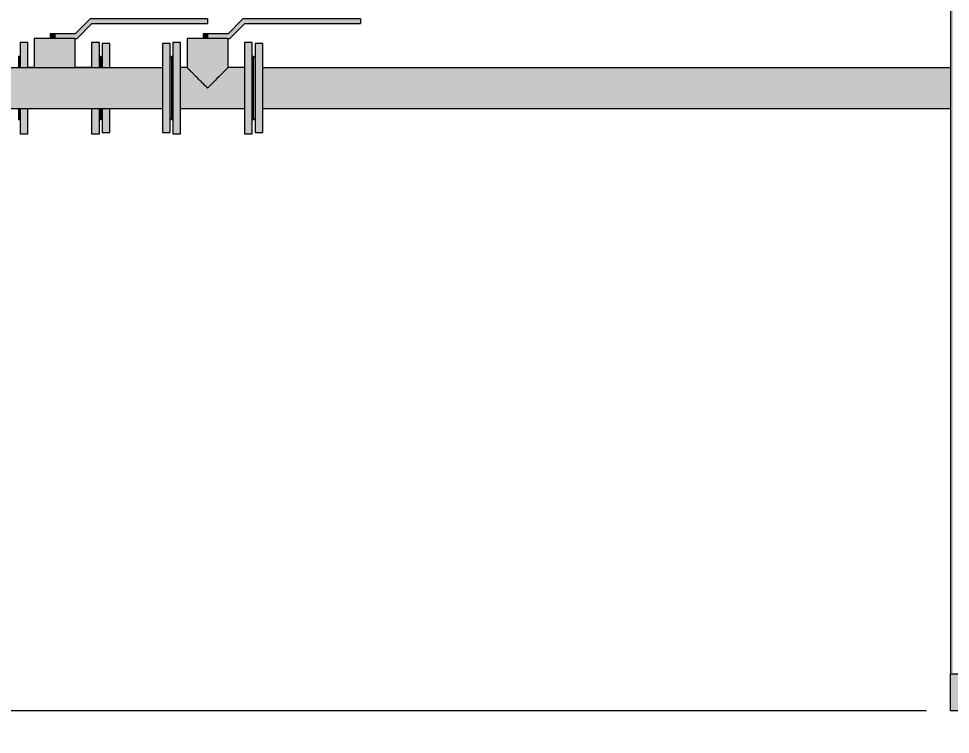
# Model space of a CAD drawing. Header units: millimetres. Extents: x -11450 to 1579, y -1115 to 3078.
# Drawn here: x -9383 to -7340, y -132 to 1437 of the extents above; entities that cross this region are included whole.
import ezdxf

# ---------------------------------------------------------------- set-up
doc = ezdxf.new("R2010")
doc.units = ezdxf.units.MM
for name, color, linetype, lineweight in [('A-____-____-DIMS', 211, 'Continuous', 9), ('A-____-____-DIMS-35', 211, 'Continuous', 9), ('G-XREF-____-OTLN', 8, 'Continuous', 9), ('P-PIPE-____-OTLN', 3, 'Continuous', 9)]:
    doc.layers.add(name, color=color, linetype=linetype, lineweight=lineweight)
doc.styles.add('GOST Common', font='GOST_Common.ttf', dxfattribs={"width": 0.9, "height": 87.5})
doc.dimstyles.new('ADSK_Основной_2_5_мм', dxfattribs={"dimscale": 304.8, "dimtxt": 0.288714, "dimasz": 0.162369, "dimexe": 0.172244, "dimexo": 0.000565105, "dimgap": 0.034449, "dimtad": 1, "dimdec": 0, "dimlfac": 304.8, "dimzin": 0, "dimdsep": 46, "dimtxsty": 'GOST Common', "dimblk1": 'OBLIQUE', "dimblk2": 'OBLIQUE', "dimsah": 1, "dimcen": 0.09, "dimdle": 0.172244, "dimazin": 0, "dimtfac": 1, "dimtdec": 4, "dimtix": 1, "dimtmove": 0, "dimatfit": 3, "dimfxl": 1, "dimtvp": 1, "dimtolj": 1, "dimtzin": 0, "dimlwd": 20, "dimlwe": 20, "dimarcsym": 2})

# ---------------------------------------------------------------- blocks, each defined once
blk = doc.blocks.new('SLM 0100 frame 19_02_26 - ASY SLM 0100 frame_iam-1661710-Разрез 11')
at = {"layer": 'G-XREF-____-OTLN'}
for points in [[(-7340, 0), (-7334, 0), (-7334, 2690), (-7340, 2690), (-7340, 64)], [(-7340, -80), (660, -80), (660, 0), (-7340, 0), (-7340, -6.1)]]:
    blk.add_hatch(color=256, dxfattribs=at).paths.add_polyline_path(points)
for p, q in [((-7340, 2690), (-7340, 0)), ((-7340, 0), (660, 0)), ((-7340, -80), (-7340, 0)), ((-7340, -80), (660, -80))]:
    blk.add_line(p, q, dxfattribs=at)
blk = doc.blocks.new('SLM 0100 frame 19_02_26 - Standard-1660941-Разрез 11')
blk.add_blockref('SLM 0100 frame 19_02_26 - ASY SLM 0100 frame_iam-1661710-Разрез 11', (0, 0))
blk = doc.blocks.new('Tecofi_BS3242_Кран шаровой фланцевый - Кран шаровый фланцевой BS 3242-V384-Разрез 11')
at = {"layer": 'P-PIPE-____-OTLN', "lineweight": 20}
for points in [[(-8924.4, 1393.5), (-8919.3, 1393.5), (-8886.8, 1426), (-8633.4, 1426), (-8633.4, 1436), (-8890.9, 1436), (-8923.4, 1403.5), (-8968.4, 1403.5), (-8968.4, 1393.5), (-8924.8, 1393.5)], [(-8968.4, 1284.5), (-8923.4, 1329.5), (-8923.4, 1393.5), (-9013.4, 1393.5), (-9013.4, 1329.5), (-8974.4, 1290.5)], [(-8968.4, 1393.5), (-8968.4, 1403.5), (-8978.4, 1403.5), (-8978.1, 1393.5), (-8971, 1393.5)], [(-9032.2, 1284.5), (-9027.4, 1284.5), (-9027.4, 1384.5), (-9044.4, 1384.5), (-9044.4, 1284.5)], [(-8877.4, 1284.5), (-8870.4, 1284.5), (-8870.4, 1384.5), (-8887.4, 1384.5), (-8887.4, 1284.5)], [(-9044.4, 1284.5), (-9044.4, 1353.5), (-9047.4, 1353.5), (-9047.4, 1284.5)], [(-8867.4, 1284.5), (-8867.4, 1353.5), (-8870.4, 1353.5), (-8870.4, 1284.5)], [(-9047.4, 1215.5), (-9044.4, 1215.5), (-9044.4, 1284.5), (-9047.4, 1284.5), (-9047.4, 1217.9)], [(-9027.4, 1184.5), (-9027.4, 1284.5), (-9044.4, 1284.5), (-9044.4, 1184.5)], [(-8903.2, 1239.5), (-8887.4, 1239.5), (-8887.4, 1284.5), (-9027.4, 1284.5), (-9027.4, 1239.5), (-9006.4, 1239.5)], [(-8870.4, 1184.5), (-8870.4, 1284.5), (-8887.4, 1284.5), (-8887.4, 1184.5)], [(-8870.4, 1215.5), (-8867.4, 1215.5), (-8867.4, 1284.5), (-8870.4, 1284.5), (-8870.4, 1217.9)]]:
    blk.add_hatch(color=78, dxfattribs=at).paths.add_polyline_path(points)
h = blk.add_hatch(color=78, dxfattribs=at)
h.paths.add_polyline_path([(-9027.4, 1284.5), (-8968.4, 1284.5), (-9013.4, 1329.5), (-9027.4, 1329.5), (-9027.4, 1290.5)])
h.paths.add_polyline_path([(-8954.8, 1284.5), (-8887.4, 1284.5), (-8887.4, 1329.5), (-8923.4, 1329.5), (-8968.4, 1284.5), (-8961.7, 1284.5)])
at = {"layer": 'P-PIPE-____-OTLN', "color": 52, "lineweight": 20}
for p, q in [((-8890.9, 1436), (-8923.4, 1403.5)), ((-8633.4, 1436), (-8890.9, 1436)), ((-8633.4, 1436), (-8633.4, 1426)), ((-8919.3, 1393.5), (-8886.8, 1426)), ((-8886.8, 1426), (-8633.4, 1426)), ((-9013.4, 1393.5), (-9013.4, 1329.5)), ((-8925, 1393.5), (-9013.4, 1393.5)), ((-8978.4, 1403.5), (-8978.4, 1393.5)), ((-8968.4, 1403.5), (-8978.4, 1403.5)), ((-8923.4, 1403.5), (-8968.4, 1403.5)), ((-8968.4, 1403.5), (-8968.4, 1393.5)), ((-8968.4, 1393.5), (-8968.4, 1403.5)), ((-8925, 1393.5), (-8919.3, 1393.5)), ((-8923.4, 1329.5), (-8923.4, 1393.5)), ((-9027.4, 1384.5), (-9044.4, 1384.5)), ((-9044.4, 1384.5), (-9044.4, 1284.5)), ((-9027.4, 1284.5), (-9027.4, 1384.5)), ((-8870.4, 1384.5), (-8887.4, 1384.5)), ((-8887.4, 1384.5), (-8887.4, 1284.5)), ((-8870.4, 1284.5), (-8870.4, 1384.5)), ((-9044.4, 1353.5), (-9047.4, 1353.5)), ((-9047.4, 1353.5), (-9047.4, 1284.5)), ((-8867.4, 1353.5), (-8870.4, 1353.5)), ((-8867.4, 1284.5), (-8867.4, 1353.5)), ((-9013.4, 1329.5), (-9027.4, 1329.5)), ((-8887.4, 1329.5), (-8923.4, 1329.5)), ((-9047.4, 1284.5), (-9047.4, 1215.5)), ((-9044.4, 1284.5), (-9044.4, 1184.5)), ((-9027.4, 1184.5), (-9027.4, 1284.5)), ((-8887.4, 1284.5), (-8887.4, 1184.5)), ((-8870.4, 1184.5), (-8870.4, 1284.5)), ((-8867.4, 1215.5), (-8867.4, 1284.5)), ((-9027.4, 1239.5), (-8887.4, 1239.5)), ((-9047.4, 1215.5), (-9044.4, 1215.5)), ((-8870.4, 1215.5), (-8867.4, 1215.5)), ((-9044.4, 1184.5), (-9027.4, 1184.5)), ((-8887.4, 1184.5), (-8870.4, 1184.5))]:
    blk.add_line(p, q, dxfattribs=at)
for points, knots in [([(-8968.4, 1284.5), (-8970.7, 1286.7), (-8975.2, 1291.2), (-8981.8, 1297.9), (-8988.4, 1304.4), (-8993.6, 1309.6), (-8997.5, 1313.6), (-9000.3, 1316.4), (-9002.6, 1318.6), (-9004.3, 1320.3), (-9005.5, 1321.5), (-9006.6, 1322.7), (-9007.7, 1323.8), (-9008.7, 1324.8), (-9009.7, 1325.7), (-9010.5, 1326.6), (-9011.5, 1327.6), (-9012.9, 1329), (-9013.4, 1329.5), (-9013.4, 1329.5)], [0, 0, 0, 0, 0.111111, 0.222222, 0.333333, 0.444444, 0.5, 0.555556, 0.611111, 0.638889, 0.666667, 0.694444, 0.722222, 0.75, 0.777778, 0.805556, 0.833333, 0.888889, 1, 1, 1, 1]), ([(-8923.4, 1329.5), (-8923.5, 1329.5), (-8924, 1329), (-8925.4, 1327.6), (-8926.4, 1326.6), (-8927.2, 1325.7), (-8928.2, 1324.8), (-8929.2, 1323.8), (-8930.3, 1322.7), (-8931.4, 1321.5), (-8932.6, 1320.3), (-8934.3, 1318.6), (-8940.1, 1312.8), (-8949, 1304), (-8960, 1292.9), (-8965.6, 1287.3), (-8968.4, 1284.5)], [0, 0, 0, 0, 0.111111, 0.166667, 0.194444, 0.222222, 0.25, 0.277778, 0.305556, 0.333333, 0.361111, 0.388889, 0.444444, 0.722222, 0.861111, 1, 1, 1, 1])]:
    blk.add_open_spline(points, degree=3, knots=knots, dxfattribs=at)
blk = doc.blocks.new('ADSK_СтальСварка_Фланец стальной плоский_ГОСТ 33259-2015 - Фланец РN10-V386-Разрез 11')
at = {"layer": 'P-PIPE-____-OTLN', "lineweight": 20}
for points in [[(-8864.4, 1284.5), (-8847.4, 1284.5), (-8847.4, 1382), (-8864.4, 1382), (-8864.4, 1290.5)], [(-8867.4, 1284.5), (-8864.4, 1284.5), (-8864.4, 1354), (-8867.4, 1351), (-8867.4, 1290.5)], [(-8864.4, 1215), (-8864.4, 1284.5), (-8867.4, 1284.5), (-8867.3, 1217.9), (-8865, 1215.6)], [(-8851.6, 1187), (-8847.4, 1187), (-8847.4, 1284.5), (-8864.4, 1284.5), (-8864.4, 1187)]]:
    blk.add_hatch(color=78, dxfattribs=at).paths.add_polyline_path(points)
at = {"layer": 'P-PIPE-____-OTLN', "color": 52, "lineweight": 20}
for p, q in [((-8847.4, 1382), (-8864.4, 1382)), ((-8864.4, 1382), (-8864.4, 1284.5)), ((-8847.4, 1284.5), (-8847.4, 1382)), ((-8864.4, 1354), (-8867.4, 1351)), ((-8864.4, 1284.5), (-8864.4, 1187)), ((-8847.4, 1187), (-8847.4, 1284.5)), ((-8867.4, 1218), (-8864.4, 1215)), ((-8864.4, 1187), (-8847.4, 1187))]:
    blk.add_line(p, q, dxfattribs=at)
blk = doc.blocks.new('ADSK_СтальСварка_Фланец стальной плоский_ГОСТ 33259-2015 - Фланец РN10-V387-Разрез 11')
at = {"layer": 'P-PIPE-____-OTLN', "lineweight": 20}
for points in [[(-9067.4, 1284.5), (-9050.4, 1284.5), (-9050.4, 1382), (-9067.4, 1382), (-9067.4, 1290.5)], [(-9047.4, 1284.5), (-9047.6, 1351.1), (-9050.4, 1353.4), (-9050.4, 1284.5), (-9049.9, 1284.5)], [(-9050.4, 1187), (-9050.4, 1284.5), (-9067.4, 1284.5), (-9067.4, 1187), (-9058, 1187)], [(-9050.4, 1215), (-9047.4, 1218), (-9047.4, 1284.5), (-9050.4, 1284.5), (-9050.4, 1215.6)]]:
    blk.add_hatch(color=78, dxfattribs=at).paths.add_polyline_path(points)
at = {"layer": 'P-PIPE-____-OTLN', "color": 52, "lineweight": 20}
for p, q in [((-9050.4, 1382), (-9067.4, 1382)), ((-9067.4, 1382), (-9067.4, 1284.5)), ((-9050.4, 1284.5), (-9050.4, 1382)), ((-9047.4, 1351), (-9050.4, 1354)), ((-9067.4, 1284.5), (-9067.4, 1187)), ((-9050.4, 1187), (-9050.4, 1284.5)), ((-9050.4, 1215), (-9047.4, 1218)), ((-9067.4, 1187), (-9050.4, 1187))]:
    blk.add_line(p, q, dxfattribs=at)
blk = doc.blocks.new('Tecofi_BS3242_Кран шаровой фланцевый - Кран шаровый фланцевой BS 3242-V388-Разрез 11')
at = {"layer": 'P-PIPE-____-OTLN', "lineweight": 20}
for points in [[(-9260.1, 1393.5), (-9254.5, 1393.5), (-9222, 1426), (-8968.6, 1426), (-8968.6, 1436), (-9226.1, 1436), (-9258.6, 1403.5), (-9303.6, 1403.5), (-9303.6, 1393.5), (-9262.4, 1393.5)], [(-9307.8, 1329), (-9259.1, 1329), (-9258.6, 1329.5), (-9258.6, 1393.5), (-9348.6, 1393.5), (-9348.6, 1329.5), (-9347.6, 1329), (-9312.2, 1329)], [(-9303.6, 1393.5), (-9303.6, 1403.5), (-9313.6, 1403.5), (-9313.3, 1393.5), (-9306.2, 1393.5)], [(-9362.6, 1329), (-9362.6, 1384.5), (-9379.6, 1384.5), (-9379.6, 1329), (-9367.6, 1329)], [(-9205.6, 1329), (-9205.6, 1384.5), (-9222.6, 1384.5), (-9222.6, 1329), (-9212.8, 1329)], [(-9381.7, 1329), (-9379.6, 1329), (-9379.6, 1353.5), (-9382.6, 1353.5), (-9382.6, 1329)], [(-9202.6, 1329), (-9202.6, 1353.5), (-9205.6, 1353.5), (-9205.6, 1329), (-9204.7, 1329)], [(-9379.6, 1215.5), (-9379.6, 1240), (-9382.6, 1240), (-9382.6, 1215.5)], [(-9362.6, 1184.5), (-9362.6, 1240), (-9379.6, 1240), (-9379.6, 1184.5)], [(-9316, 1239.5), (-9222.6, 1239.5), (-9222.6, 1240), (-9362.6, 1240), (-9362.6, 1239.5), (-9341.8, 1239.5)], [(-9205.6, 1184.5), (-9205.6, 1240), (-9222.6, 1240), (-9222.6, 1184.5), (-9212.8, 1184.5)], [(-9205.6, 1215.5), (-9202.6, 1215.5), (-9202.6, 1240), (-9205.6, 1240), (-9205.6, 1217.9)]]:
    blk.add_hatch(color=78, dxfattribs=at).paths.add_polyline_path(points)
h = blk.add_hatch(color=78, dxfattribs=at)
h.paths.add_polyline_path([(-9348.6, 1329), (-9348.1, 1329), (-9348.6, 1329.5), (-9362.6, 1329.5), (-9362.6, 1329)])
h.paths.add_polyline_path([(-9238.6, 1329), (-9222.6, 1329), (-9222.6, 1329.5), (-9258.6, 1329.5), (-9258.6, 1329), (-9241.2, 1329)])
at = {"layer": 'P-PIPE-____-OTLN', "color": 52, "lineweight": 20}
for p, q in [((-9226.1, 1436), (-9258.6, 1403.5)), ((-8968.6, 1436), (-9226.1, 1436)), ((-8968.6, 1436), (-8968.6, 1426)), ((-9254.5, 1393.5), (-9222, 1426)), ((-9222, 1426), (-8968.6, 1426)), ((-9348.6, 1393.5), (-9348.6, 1329.5)), ((-9260.1, 1393.5), (-9348.6, 1393.5)), ((-9313.6, 1403.5), (-9313.6, 1393.5)), ((-9303.6, 1403.5), (-9313.6, 1403.5)), ((-9258.6, 1403.5), (-9303.6, 1403.5)), ((-9303.6, 1403.5), (-9303.6, 1393.5)), ((-9303.6, 1393.5), (-9303.6, 1403.5)), ((-9260.1, 1393.5), (-9254.5, 1393.5)), ((-9258.6, 1329.5), (-9258.6, 1393.5)), ((-9362.6, 1384.5), (-9379.6, 1384.5)), ((-9379.6, 1384.5), (-9379.6, 1329.2)), ((-9362.6, 1329.2), (-9362.6, 1384.5)), ((-9205.6, 1384.5), (-9222.6, 1384.5)), ((-9222.6, 1384.5), (-9222.6, 1329.2)), ((-9205.6, 1329.2), (-9205.6, 1384.5)), ((-9379.6, 1353.5), (-9382.6, 1353.5)), ((-9382.6, 1353.5), (-9382.6, 1329.3)), ((-9202.6, 1353.5), (-9205.6, 1353.5)), ((-9202.6, 1329.3), (-9202.6, 1353.5)), ((-9348.6, 1329.5), (-9362.6, 1329.5)), ((-9222.6, 1329.5), (-9258.6, 1329.5)), ((-9382.6, 1239.7), (-9382.6, 1215.5)), ((-9379.6, 1239.8), (-9379.6, 1184.5)), ((-9362.6, 1184.5), (-9362.6, 1239.8)), ((-9362.6, 1239.5), (-9222.6, 1239.5)), ((-9222.6, 1239.8), (-9222.6, 1184.5)), ((-9205.6, 1184.5), (-9205.6, 1239.8)), ((-9202.6, 1215.5), (-9202.6, 1239.7)), ((-9382.6, 1215.5), (-9379.6, 1215.5)), ((-9205.6, 1215.5), (-9202.6, 1215.5)), ((-9379.6, 1184.5), (-9362.6, 1184.5)), ((-9222.6, 1184.5), (-9205.6, 1184.5))]:
    blk.add_line(p, q, dxfattribs=at)
for points in [[(-9348.3, 1329.2), (-9348.5, 1329.4), (-9348.6, 1329.5), (-9348.6, 1329.5)], [(-9258.6, 1329.5), (-9258.6, 1329.5), (-9258.7, 1329.4), (-9258.9, 1329.2)]]:
    blk.add_open_spline(points, degree=3, dxfattribs=at)
blk = doc.blocks.new('ADSK_СтальСварка_Фланец стальной плоский_ГОСТ 33259-2015 - Фланец РN10-V394-Разрез 11')
at = {"layer": 'P-PIPE-____-OTLN', "lineweight": 20}
for points in [[(-9185.7, 1329), (-9182.6, 1329), (-9182.6, 1382), (-9199.6, 1382), (-9199.6, 1329), (-9187, 1329)], [(-9200.7, 1329), (-9199.6, 1329), (-9199.6, 1354), (-9202.6, 1351), (-9202.6, 1329)], [(-9199.6, 1215), (-9199.6, 1240), (-9202.6, 1240), (-9202.5, 1217.9), (-9200.2, 1215.6)], [(-9182.6, 1187), (-9182.6, 1240), (-9199.6, 1240), (-9199.6, 1187)]]:
    blk.add_hatch(color=78, dxfattribs=at).paths.add_polyline_path(points)
at = {"layer": 'P-PIPE-____-OTLN', "color": 52, "lineweight": 20}
for p, q in [((-9182.6, 1382), (-9199.6, 1382)), ((-9199.6, 1382), (-9199.6, 1329.2)), ((-9182.6, 1329.2), (-9182.6, 1382)), ((-9199.6, 1354), (-9202.6, 1351)), ((-9199.6, 1239.8), (-9199.6, 1187)), ((-9182.6, 1187), (-9182.6, 1239.8)), ((-9202.6, 1218), (-9199.6, 1215)), ((-9199.6, 1187), (-9182.6, 1187))]:
    blk.add_line(p, q, dxfattribs=at)
blk = doc.blocks.new('DIMBLOCK1-Разрез 11')
at = {"layer": 'A-____-____-DIMS-35', "lineweight": 20}
for p, q in [((-11324.4, -132.5), (-11324.4, 1052.5)), ((-11324.4, 1000), (-11376.9, 1000)), ((-11324.4, 1000), (-9898.9, 1000)), ((-11324.4, -80), (-11376.9, -80)), ((-11324.4, -80), (-7392.5, -80))]:
    blk.add_line(p, q, dxfattribs=at)
at = {"layer": 'A-____-____-DIMS-35', "lineweight": 40}
for p, q in [((-11324.4, 1000), (-11349.1, 1024.7)), ((-11324.4, 1000), (-11299.6, 975.3)), ((-11324.4, -80), (-11349.1, -55.3)), ((-11324.4, -80), (-11299.6, -104.7))]:
    blk.add_line(p, q, dxfattribs=at)
at = {"layer": 'A-____-____-DIMS-35', "color": 0, "lineweight": 20, "insert": (-11449.2, 357.8), "char_height": 87.5, "width": 245.207, "attachment_point": 1, "rotation": 90, "line_spacing_factor": 1.022761, "style": 'GOST Common'}
blk.add_mtext('1080', dxfattribs=at)
blk = doc.blocks.new('_Oblique')
at = {"color": 0, "linetype": 'ByBlock', "lineweight": -2}
blk.add_line((-0.5, -0.5), (0.5, 0.5), dxfattribs=at)

msp = doc.modelspace()

# ---------------------------------------------------------------- hatches: boundary and pattern name
at = {"layer": 'P-PIPE-____-OTLN'}
for points in [[(-9831.99, 1284.5), (-9067.4409, 1284.7104), (-9067.4409, 1329), (-9908.969, 1328.6671), (-9905.3069, 1325.1124), (-9896.3127, 1309.4334), (-9890.9487, 1293.1212), (-9888.9916, 1284.5), (-9857.7895, 1284.5)], [(-8847.4409, 1284.5), (-7340, 1284.5), (-7340, 1329), (-8847.4409, 1328.9839), (-8847.4409, 1290.4672)], [(-9625.5942, 1240), (-9067.4409, 1240.0277), (-9067.4409, 1284.5), (-9888.9916, 1284.5), (-9886.526, 1271.8921), (-9883.5889, 1249.1259), (-9882.7286, 1240), (-9728.7921, 1240)], [(-8180.8237, 1240), (-7340, 1240.0702), (-7340, 1284.5), (-8847.4409, 1284.3775), (-8847.4409, 1240), (-8593.6153, 1240)]]:
    msp.add_hatch(color=78, dxfattribs=at).paths.add_polyline_path(points)

# ---------------------------------------------------------------- linework, layer by layer
at = {"layer": 'P-PIPE-____-OTLN', "color": 52, "lineweight": 20}
for p, q in [((-9067.4409, 1329), (-9909.3119, 1329)), ((-7340, 1329), (-8847.4409, 1329)), ((-9882.7286, 1240), (-9067.4409, 1240)), ((-8847.4409, 1240), (-7340, 1240))]:
    msp.add_line(p, q, dxfattribs=at)

# ---------------------------------------------------------------- block references
at = {"layer": 'G-XREF-____-OTLN'}
msp.add_blockref('SLM 0100 frame 19_02_26 - Standard-1660941-Разрез 11', (0, 0), dxfattribs=at)
at = {"layer": 'P-PIPE-____-OTLN', "color": 52, "lineweight": 20}
for name in ['Tecofi_BS3242_Кран шаровой фланцевый - Кран шаровый фланцевой BS 3242-V388-Разрез 11', 'Tecofi_BS3242_Кран шаровой фланцевый - Кран шаровый фланцевой BS 3242-V384-Разрез 11', 'ADSK_СтальСварка_Фланец стальной плоский_ГОСТ 33259-2015 - Фланец РN10-V394-Разрез 11', 'ADSK_СтальСварка_Фланец стальной плоский_ГОСТ 33259-2015 - Фланец РN10-V387-Разрез 11', 'ADSK_СтальСварка_Фланец стальной плоский_ГОСТ 33259-2015 - Фланец РN10-V386-Разрез 11']:
    msp.add_blockref(name, (0, 0), dxfattribs=at)

# ---------------------------------------------------------------- dimensions: what is measured, and where the dimension line sits
at = {"layer": 'A-____-____-DIMS', "lineweight": 20}
dim = msp.add_linear_dim(base=(-11324.3697, 1000), p1=(-7340, -80), p2=(-9846.3655, 1000), angle=90, dimstyle='ADSK_Основной_2_5_мм', override={"dimpost": '<>', "dimfxl": 2729.151499}, dxfattribs=at)
dim.commit()
dim.dimension.update_dxf_attribs({"geometry": 'DIMBLOCK1-Разрез 11', "text_midpoint": (-11378.6197, 460)})

doc.saveas('drawing.dxf')
